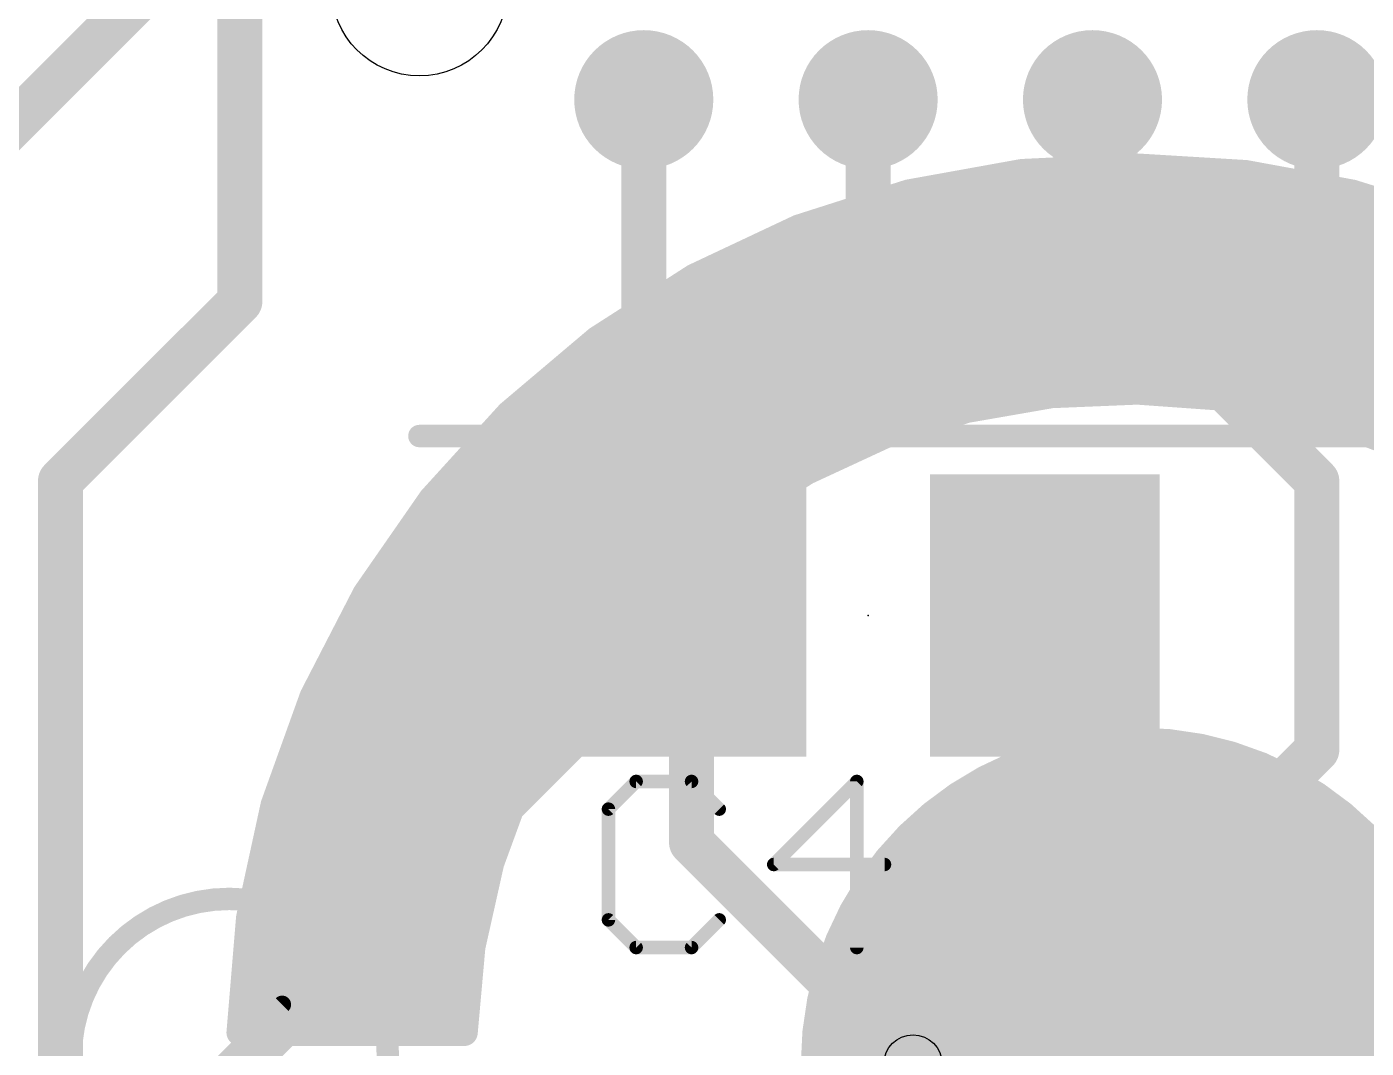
# Model space of a CAD drawing. Extents: x -0.14 to 1.59, y -0.14 to 1.59.
# Drawn here: x 0.1725 to 0.471, y 1.0335 to 1.2612 of the extents above; entities that cross this region are included whole.
import ezdxf

# ---------------------------------------------------------------- set-up
doc = ezdxf.new("R2010")
doc.units = 0
for name, color, linetype in [('1', 14, 'CONTINUOUS'), ('16', 174, 'CONTINUOUS'), ('17', 94, 'CONTINUOUS'), ('20', 178, 'CONTINUOUS'), ('21', 251, 'CONTINUOUS'), ('22', 251, 'CONTINUOUS'), ('23', 178, 'CONTINUOUS'), ('25', 251, 'CONTINUOUS'), ('44', 251, 'CONTINUOUS')]:
    doc.layers.add(name, color=color, linetype=linetype)

# ---------------------------------------------------------------- blocks, each defined once
blk = doc.blocks.new('RECT')
blk.add_solid([(-0.5, -0.5), (0.5, -0.5), (-0.5, 0.5), (0.5, 0.5)])
blk = doc.blocks.new('PIE')
at = {"const_width": 0.5}
blk.add_lwpolyline([(0, -0.25, 1), (0, 0.25, 1), (0, -0.25)], format="xyb", dxfattribs=at)
blk = doc.blocks.new('SQUAREP')
blk.add_solid([(-0.5, -0.5), (0.5, -0.5), (-0.5, 0.5), (0.5, 0.5)])

msp = doc.modelspace()

# ---------------------------------------------------------------- linework, layer by layer
at = {"layer": '1', "const_width": 0.01}
for points in [[(0.25, 1.32), (0.16, 1.23)], [(0.31, 1.245), (0.31, 1.18063)], [(0.36, 1.245), (0.36, 1.21)], [(0.46, 1.21), (0.46, 1.245)], [(0.36, 1.21), (0.38, 1.19)], [(0.48, 1.19), (0.46, 1.21)], [(0.38, 1.19), (0.43, 1.19)], [(0.43, 1.19), (0.46, 1.16)], [(0.31, 1.18063), (0.32063, 1.13)], [(0.46, 1.16), (0.46, 1.1)], [(0.137216, 0.946586), (0.32063, 1.13)], [(0.32063, 1.13), (0.32063, 1.07937)], [(0.39937, 1.13), (0.39937, 0.79063)], [(0.46, 1.1), (0.44, 1.08)], [(0.32063, 1.07937), (0.37, 1.03)], [(0.44, 1.08), (0.44, 0.8)]]:
    msp.add_lwpolyline(points, dxfattribs=at)
at = {"layer": '1', "const_width": 0.005}
for points in [[(0.3125, 1.245, 1), (0.3075, 1.245)], [(0.3625, 1.245, 1), (0.3575, 1.245)], [(0.4625, 1.245, 1), (0.4575, 1.245)], [(0.361768, 1.211768, 1), (0.358232, 1.208232)], [(0.461768, 1.211768, 1), (0.458232, 1.208232)], [(0.3575, 1.21, 1), (0.3625, 1.21)], [(0.4575, 1.21, 1), (0.4625, 1.21)], [(0.38, 1.1925, 1), (0.38, 1.1875)], [(0.378232, 1.188232, 1), (0.381768, 1.191768)], [(0.431768, 1.191768, 1), (0.428232, 1.188232)], [(0.43, 1.1875, 1), (0.43, 1.1925)], [(0.312447, 1.181144, 1), (0.307553, 1.180116)], [(0.3075, 1.18063, 1), (0.3125, 1.18063)], [(0.4625, 1.16, 1), (0.4575, 1.16)], [(0.458232, 1.158232, 1), (0.461768, 1.161768)], [(0.32313, 1.13, 1), (0.31813, 1.13)], [(0.322398, 1.128232, 1), (0.318862, 1.131768)], [(0.40187, 1.13, 1), (0.39687, 1.13)], [(0.318183, 1.129486, 1), (0.323077, 1.130514)], [(0.461768, 1.098232, 1), (0.458232, 1.101768)], [(0.4575, 1.1, 1), (0.4625, 1.1)], [(0.322398, 1.081138, 1), (0.318862, 1.077602)], [(0.4425, 1.08, 1), (0.4375, 1.08)], [(0.438232, 1.081768, 1), (0.441768, 1.078232)], [(0.31813, 1.07937, 1), (0.32313, 1.07937)], [(0.368232, 1.028232, 1), (0.371768, 1.031768)]]:
    msp.add_lwpolyline(points, format="xyb", dxfattribs=at)
at = {"layer": '16'}
for points, const_width in [([(0.22, 1.34), (0.22, 1.2)], 0.01), ([(0.53, 1.27), (0.46, 1.2)], 0.01), ([(0.394322, 1.228776), (0.42, 1.23)], 0.006), ([(0.394322, 1.228776), (0.42, 1.23)], 0.006), ([(0.42, 1.23), (0.444107, 1.228542)], 0.006), ([(0.42, 1.23), (0.42, 1.18)], 0.006), ([(0.42, 1.23), (0.444107, 1.228542)], 0.006), ([(0.42, 1.23), (0.42, 1.18)], 0.006), ([(0.369023, 1.22421), (0.394322, 1.228776)], 0.006), ([(0.369023, 1.22421), (0.394322, 1.228776)], 0.006), ([(0.384, 1.226913), (0.384, 1.176269)], 0.006), ([(0.384, 1.226913), (0.384, 1.176269)], 0.006), ([(0.39, 1.227996), (0.39, 1.177314)], 0.006), ([(0.39, 1.227996), (0.39, 1.177314)], 0.006), ([(0.396, 1.228856), (0.396, 1.178359)], 0.006), ([(0.396, 1.228856), (0.396, 1.178359)], 0.006), ([(0.402, 1.229142), (0.402, 1.179251)], 0.006), ([(0.402, 1.229142), (0.402, 1.179251)], 0.006), ([(0.408, 1.229428), (0.408, 1.179501)], 0.006), ([(0.408, 1.229428), (0.408, 1.179501)], 0.006), ([(0.414, 1.229714), (0.414, 1.17975)], 0.006), ([(0.414, 1.229714), (0.414, 1.17975)], 0.006), ([(0.426, 1.229637), (0.426, 1.179571)], 0.006), ([(0.426, 1.229637), (0.426, 1.179571)], 0.006), ([(0.432, 1.229274), (0.432, 1.179142)], 0.006), ([(0.432, 1.229274), (0.432, 1.179142)], 0.006), ([(0.438, 1.228911), (0.438, 1.178712)], 0.006), ([(0.438, 1.228911), (0.438, 1.178712)], 0.006), ([(0.444, 1.228548), (0.444, 1.177896)], 0.006), ([(0.444, 1.228548), (0.444, 1.177896)], 0.006), ([(0.444107, 1.228542), (0.467863, 1.224188)], 0.006), ([(0.444107, 1.228542), (0.467863, 1.224188)], 0.006), ([(0.45, 1.227462), (0.45, 1.176591)], 0.006), ([(0.45, 1.227462), (0.45, 1.176591)], 0.006), ([(0.344536, 1.216382), (0.369023, 1.22421)], 0.006), ([(0.344536, 1.216382), (0.369023, 1.22421)], 0.006), ([(0.372, 1.224747), (0.372, 1.172795)], 0.006), ([(0.372, 1.224747), (0.372, 1.172795)], 0.006), ([(0.378, 1.22583), (0.378, 1.174673)], 0.006), ([(0.378, 1.22583), (0.378, 1.174673)], 0.006), ([(0.456, 1.226362), (0.456, 1.175286)], 0.006), ([(0.456, 1.226362), (0.456, 1.175286)], 0.006), ([(0.462, 1.225263), (0.462, 1.17398)], 0.006), ([(0.462, 1.225263), (0.462, 1.17398)], 0.006), ([(0.467863, 1.224188), (0.490921, 1.217003)], 0.006), ([(0.467863, 1.224188), (0.490921, 1.217003)], 0.006), ([(0.468, 1.224146), (0.468, 1.171783)], 0.006), ([(0.468, 1.224146), (0.468, 1.171783)], 0.006), ([(0.36, 1.221326), (0.36, 1.168485)], 0.006), ([(0.36, 1.221326), (0.36, 1.168485)], 0.006), ([(0.366, 1.223244), (0.366, 1.170917)], 0.006), ([(0.366, 1.223244), (0.366, 1.170917)], 0.006), ([(0.474, 1.222276), (0.474, 1.169545)], 0.006), ([(0.474, 1.222276), (0.474, 1.169545)], 0.006), ([(0.354, 1.219407), (0.354, 1.165703)], 0.006), ([(0.354, 1.219407), (0.354, 1.165703)], 0.006), ([(0.321281, 1.205424), (0.344536, 1.216382)], 0.006), ([(0.321281, 1.205424), (0.344536, 1.216382)], 0.006), ([(0.342, 1.215187), (0.342, 1.159408)], 0.006), ([(0.342, 1.215187), (0.342, 1.159408)], 0.006), ([(0.348, 1.217489), (0.348, 1.16292)], 0.006), ([(0.348, 1.217489), (0.348, 1.16292)], 0.006), ([(0.336, 1.212359), (0.336, 1.155603)], 0.006), ([(0.336, 1.212359), (0.336, 1.155603)], 0.006), ([(0.33, 1.209532), (0.33, 1.151779)], 0.006), ([(0.33, 1.209532), (0.33, 1.151779)], 0.006), ([(0.324, 1.206705), (0.324, 1.146766)], 0.006), ([(0.324, 1.206705), (0.324, 1.146766)], 0.006), ([(0.299655, 1.191525), (0.321281, 1.205424)], 0.006), ([(0.299655, 1.191525), (0.321281, 1.205424)], 0.006), ([(0.318, 1.203315), (0.318, 1.141752)], 0.006), ([(0.318, 1.203315), (0.318, 1.141752)], 0.006), ([(0.22, 1.2), (0.18, 1.16)], 0.01), ([(0.46, 1.2), (0.5, 1.18)], 0.01), ([(0.312, 1.199459), (0.312, 1.135889)], 0.006), ([(0.312, 1.199459), (0.312, 1.135889)], 0.006), ([(0.306, 1.195602), (0.306, 1.129368)], 0.006), ([(0.306, 1.195602), (0.306, 1.129368)], 0.006), ([(0.280028, 1.174921), (0.299655, 1.191525)], 0.006), ([(0.280028, 1.174921), (0.299655, 1.191525)], 0.006), ([(0.3, 1.191746), (0.3, 1.122042)], 0.006), ([(0.3, 1.191746), (0.3, 1.122042)], 0.006), ([(0.294, 1.186741), (0.294, 1.11351)], 0.006), ([(0.294, 1.186741), (0.294, 1.11351)], 0.006), ([(0.288, 1.181665), (0.288, 1.103326)], 0.006), ([(0.288, 1.181665), (0.288, 1.103326)], 0.006), ([(0.400848, 1.179203), (0.381964, 1.175914)], 0.006), ([(0.400848, 1.179203), (0.381964, 1.175914)], 0.006), ([(0.42, 1.18), (0.400848, 1.179203)], 0.006), ([(0.42, 1.18), (0.400848, 1.179203)], 0.006), ([(0.441347, 1.178473), (0.42, 1.18)], 0.006), ([(0.441347, 1.178473), (0.42, 1.18)], 0.006), ([(0.282, 1.176589), (0.282, 1.091456)], 0.006), ([(0.282, 1.176589), (0.282, 1.091456)], 0.006), ([(0.46226, 1.173924), (0.441347, 1.178473)], 0.006), ([(0.46226, 1.173924), (0.441347, 1.178473)], 0.006), ([(0.262737, 1.155898), (0.280028, 1.174921)], 0.006), ([(0.262737, 1.155898), (0.280028, 1.174921)], 0.006), ([(0.381964, 1.175914), (0.36367, 1.170188)], 0.006), ([(0.381964, 1.175914), (0.36367, 1.170188)], 0.006), ([(0.482312, 1.166445), (0.46226, 1.173924)], 0.006), ([(0.482312, 1.166445), (0.46226, 1.173924)], 0.006), ([(0.276, 1.17049), (0.276, 1.075077)], 0.006), ([(0.276, 1.17049), (0.276, 1.075077)], 0.006), ([(0.36367, 1.170188), (0.346281, 1.162123)], 0.006), ([(0.36367, 1.170188), (0.346281, 1.162123)], 0.006), ([(0.18, 1.16), (0.18, 0.92)], 0.01), ([(0.27, 1.163889), (0.27, 1.037)], 0.006), ([(0.27, 1.163889), (0.27, 1.037)], 0.006), ([(0.346281, 1.162123), (0.330093, 1.151857)], 0.006), ([(0.346281, 1.162123), (0.330093, 1.151857)], 0.006), ([(0.248076, 1.134781), (0.262737, 1.155898)], 0.006), ([(0.248076, 1.134781), (0.262737, 1.155898)], 0.006), ([(0.264, 1.157288), (0.264, 1.037)], 0.006), ([(0.264, 1.157288), (0.264, 1.037)], 0.006), ([(0.330093, 1.151857), (0.315384, 1.139566)], 0.006), ([(0.330093, 1.151857), (0.315384, 1.139566)], 0.006), ([(0.258, 1.149076), (0.258, 1.037)], 0.006), ([(0.258, 1.149076), (0.258, 1.037)], 0.006), ([(0.252, 1.140433), (0.252, 1.037)], 0.006), ([(0.252, 1.140433), (0.252, 1.037)], 0.006), ([(0.315384, 1.139566), (0.302404, 1.12546)], 0.006), ([(0.315384, 1.139566), (0.302404, 1.12546)], 0.006), ([(0.236297, 1.111931), (0.248076, 1.134781)], 0.006), ([(0.236297, 1.111931), (0.248076, 1.134781)], 0.006), ([(0.246, 1.130754), (0.246, 1.037)], 0.006), ([(0.246, 1.130754), (0.246, 1.037)], 0.006), ([(0.302404, 1.12546), (0.291377, 1.109781)], 0.006), ([(0.302404, 1.12546), (0.291377, 1.109781)], 0.006), ([(0.24, 1.119114), (0.24, 1.037)], 0.006), ([(0.24, 1.119114), (0.24, 1.037)], 0.006), ([(0.227602, 1.087739), (0.236297, 1.111931)], 0.006), ([(0.227602, 1.087739), (0.236297, 1.111931)], 0.006), ([(0.291377, 1.109781), (0.282491, 1.092797)], 0.006), ([(0.291377, 1.109781), (0.282491, 1.092797)], 0.006), ([(0.234, 1.10554), (0.234, 1.037)], 0.006), ([(0.234, 1.10554), (0.234, 1.037)], 0.006), ([(0.282491, 1.092797), (0.275898, 1.074798)], 0.006), ([(0.282491, 1.092797), (0.275898, 1.074798)], 0.006), ([(0.222138, 1.062618), (0.227602, 1.087739)], 0.006), ([(0.222138, 1.062618), (0.227602, 1.087739)], 0.006), ([(0.228, 1.088847), (0.228, 1.037)], 0.006), ([(0.228, 1.088847), (0.228, 1.037)], 0.006), ([(0.275898, 1.074798), (0.27171, 1.056092)], 0.006), ([(0.275898, 1.074798), (0.27171, 1.056092)], 0.006), ([(0.22, 1.037), (0.222138, 1.062618)], 0.006), ([(0.22, 1.037), (0.222138, 1.062618)], 0.006), ([(0.222, 1.060966), (0.222, 1.037)], 0.006), ([(0.222, 1.060966), (0.222, 1.037)], 0.006), ([(0.27171, 1.056092), (0.27, 1.037)], 0.006), ([(0.27171, 1.056092), (0.27, 1.037)], 0.006), ([(0.44, 1.05), (0.42, 1.03)], 0.01), ([(0.51, 1.05), (0.44, 1.05)], 0.01), ([(0.27, 1.037), (0.22, 1.037)], 0.006), ([(0.27, 1.037), (0.22, 1.037)], 0.006), ([(0.42, 1.03), (0.37, 1.03)], 0.01), ([(0.42, 1.03), (0.43, 1.03)], 0.01)]:
    msp.add_lwpolyline(points, dxfattribs=dict(at, const_width=const_width))
for points, const_width in [([(0.420091, 1.231497, 1), (0.419909, 1.228503)], 0.003), ([(0.4215, 1.23, 1), (0.4185, 1.23)], 0.003), ([(0.420091, 1.231497, 1), (0.419909, 1.228503)], 0.003), ([(0.4215, 1.23, 1), (0.4185, 1.23)], 0.003), ([(0.420071, 1.228502, 1), (0.419929, 1.231498)], 0.003), ([(0.420071, 1.228502, 1), (0.419929, 1.231498)], 0.003), ([(0.3855, 1.226913, 1), (0.3825, 1.226913)], 0.003), ([(0.3855, 1.226913, 1), (0.3825, 1.226913)], 0.003), ([(0.3915, 1.227996, 1), (0.3885, 1.227996)], 0.003), ([(0.3915, 1.227996, 1), (0.3885, 1.227996)], 0.003), ([(0.39425, 1.230274, 1), (0.394393, 1.227277)], 0.003), ([(0.39425, 1.230274, 1), (0.394393, 1.227277)], 0.003), ([(0.394588, 1.2273, 1), (0.394055, 1.230252)], 0.003), ([(0.394588, 1.2273, 1), (0.394055, 1.230252)], 0.003), ([(0.3975, 1.228856, 1), (0.3945, 1.228856)], 0.003), ([(0.3975, 1.228856, 1), (0.3945, 1.228856)], 0.003), ([(0.4035, 1.229142, 1), (0.4005, 1.229142)], 0.003), ([(0.4035, 1.229142, 1), (0.4005, 1.229142)], 0.003), ([(0.4095, 1.229428, 1), (0.4065, 1.229428)], 0.003), ([(0.4095, 1.229428, 1), (0.4065, 1.229428)], 0.003), ([(0.4155, 1.229714, 1), (0.4125, 1.229714)], 0.003), ([(0.4155, 1.229714, 1), (0.4125, 1.229714)], 0.003), ([(0.4275, 1.229637, 1), (0.4245, 1.229637)], 0.003), ([(0.4275, 1.229637, 1), (0.4245, 1.229637)], 0.003), ([(0.4335, 1.229274, 1), (0.4305, 1.229274)], 0.003), ([(0.4335, 1.229274, 1), (0.4305, 1.229274)], 0.003), ([(0.4395, 1.228911, 1), (0.4365, 1.228911)], 0.003), ([(0.4395, 1.228911, 1), (0.4365, 1.228911)], 0.003), ([(0.4455, 1.228548, 1), (0.4425, 1.228548)], 0.003), ([(0.4455, 1.228548, 1), (0.4425, 1.228548)], 0.003), ([(0.444378, 1.230017, 1), (0.443837, 1.227066)], 0.003), ([(0.444378, 1.230017, 1), (0.443837, 1.227066)], 0.003), ([(0.444017, 1.227045, 1), (0.444198, 1.230039)], 0.003), ([(0.444017, 1.227045, 1), (0.444198, 1.230039)], 0.003), ([(0.4515, 1.227462, 1), (0.4485, 1.227462)], 0.003), ([(0.4515, 1.227462, 1), (0.4485, 1.227462)], 0.003), ([(0.368756, 1.225686, 1), (0.369289, 1.222734)], 0.003), ([(0.368756, 1.225686, 1), (0.369289, 1.222734)], 0.003), ([(0.36948, 1.222782, 1), (0.368566, 1.225639)], 0.003), ([(0.36948, 1.222782, 1), (0.368566, 1.225639)], 0.003), ([(0.3735, 1.224747, 1), (0.3705, 1.224747)], 0.003), ([(0.3735, 1.224747, 1), (0.3705, 1.224747)], 0.003), ([(0.3795, 1.22583, 1), (0.3765, 1.22583)], 0.003), ([(0.3795, 1.22583, 1), (0.3765, 1.22583)], 0.003), ([(0.4575, 1.226362, 1), (0.4545, 1.226362)], 0.003), ([(0.4575, 1.226362, 1), (0.4545, 1.226362)], 0.003), ([(0.4635, 1.225263, 1), (0.4605, 1.225263)], 0.003), ([(0.4635, 1.225263, 1), (0.4605, 1.225263)], 0.003), ([(0.468309, 1.22562, 1), (0.467417, 1.222756)], 0.003), ([(0.468309, 1.22562, 1), (0.467417, 1.222756)], 0.003), ([(0.4695, 1.224146, 1), (0.4665, 1.224146)], 0.003), ([(0.4695, 1.224146, 1), (0.4665, 1.224146)], 0.003), ([(0.467593, 1.222713, 1), (0.468134, 1.225664)], 0.003), ([(0.467593, 1.222713, 1), (0.468134, 1.225664)], 0.003), ([(0.3615, 1.221326, 1), (0.3585, 1.221326)], 0.003), ([(0.3615, 1.221326, 1), (0.3585, 1.221326)], 0.003), ([(0.3675, 1.223244, 1), (0.3645, 1.223244)], 0.003), ([(0.3675, 1.223244, 1), (0.3645, 1.223244)], 0.003), ([(0.4755, 1.222276, 1), (0.4725, 1.222276)], 0.003), ([(0.4755, 1.222276, 1), (0.4725, 1.222276)], 0.003), ([(0.3555, 1.219407, 1), (0.3525, 1.219407)], 0.003), ([(0.3555, 1.219407, 1), (0.3525, 1.219407)], 0.003), ([(0.3435, 1.215187, 1), (0.3405, 1.215187)], 0.003), ([(0.3435, 1.215187, 1), (0.3405, 1.215187)], 0.003), ([(0.34408, 1.217811, 1), (0.344993, 1.214953)], 0.003), ([(0.34408, 1.217811, 1), (0.344993, 1.214953)], 0.003), ([(0.345176, 1.215025, 1), (0.343897, 1.217739)], 0.003), ([(0.345176, 1.215025, 1), (0.343897, 1.217739)], 0.003), ([(0.3495, 1.217489, 1), (0.3465, 1.217489)], 0.003), ([(0.3495, 1.217489, 1), (0.3465, 1.217489)], 0.003), ([(0.3375, 1.212359, 1), (0.3345, 1.212359)], 0.003), ([(0.3375, 1.212359, 1), (0.3345, 1.212359)], 0.003), ([(0.3315, 1.209532, 1), (0.3285, 1.209532)], 0.003), ([(0.3315, 1.209532, 1), (0.3285, 1.209532)], 0.003), ([(0.3255, 1.206705, 1), (0.3225, 1.206705)], 0.003), ([(0.3255, 1.206705, 1), (0.3225, 1.206705)], 0.003), ([(0.3195, 1.203315, 1), (0.3165, 1.203315)], 0.003), ([(0.3195, 1.203315, 1), (0.3165, 1.203315)], 0.003), ([(0.320642, 1.206781, 1), (0.321921, 1.204067)], 0.003), ([(0.320642, 1.206781, 1), (0.321921, 1.204067)], 0.003), ([(0.322092, 1.204162, 1), (0.32047, 1.206686)], 0.003), ([(0.322092, 1.204162, 1), (0.32047, 1.206686)], 0.003), ([(0.221768, 1.198232, 1), (0.218232, 1.201768)], 0.005), ([(0.461118, 1.202236, 1), (0.458882, 1.197764)], 0.005), ([(0.458232, 1.201768, 1), (0.461768, 1.198232)], 0.005), ([(0.2175, 1.2, 1), (0.2225, 1.2)], 0.005), ([(0.3135, 1.199459, 1), (0.3105, 1.199459)], 0.003), ([(0.3135, 1.199459, 1), (0.3105, 1.199459)], 0.003), ([(0.3075, 1.195602, 1), (0.3045, 1.195602)], 0.003), ([(0.3075, 1.195602, 1), (0.3045, 1.195602)], 0.003), ([(0.298844, 1.192786, 1), (0.300466, 1.190263)], 0.003), ([(0.298844, 1.192786, 1), (0.300466, 1.190263)], 0.003), ([(0.3015, 1.191746, 1), (0.2985, 1.191746)], 0.003), ([(0.3015, 1.191746, 1), (0.2985, 1.191746)], 0.003), ([(0.300624, 1.190379, 1), (0.298686, 1.19267)], 0.003), ([(0.300624, 1.190379, 1), (0.298686, 1.19267)], 0.003), ([(0.2955, 1.186741, 1), (0.2925, 1.186741)], 0.003), ([(0.2955, 1.186741, 1), (0.2925, 1.186741)], 0.003), ([(0.2895, 1.181665, 1), (0.2865, 1.181665)], 0.003), ([(0.2895, 1.181665, 1), (0.2865, 1.181665)], 0.003), ([(0.400786, 1.180702, 1), (0.40091, 1.177705)], 0.003), ([(0.400786, 1.180702, 1), (0.40091, 1.177705)], 0.003), ([(0.401105, 1.177726, 1), (0.400591, 1.180681)], 0.003), ([(0.401105, 1.177726, 1), (0.400591, 1.180681)], 0.003), ([(0.420107, 1.181496, 1), (0.419893, 1.178504)], 0.003), ([(0.420107, 1.181496, 1), (0.419893, 1.178504)], 0.003), ([(0.420062, 1.178501, 1), (0.419938, 1.181499)], 0.003), ([(0.420062, 1.178501, 1), (0.419938, 1.181499)], 0.003), ([(0.2835, 1.176589, 1), (0.2805, 1.176589)], 0.003), ([(0.2835, 1.176589, 1), (0.2805, 1.176589)], 0.003), ([(0.3945, 1.178359, 1), (0.3975, 1.178359)], 0.003), ([(0.3945, 1.178359, 1), (0.3975, 1.178359)], 0.003), ([(0.4005, 1.179251, 1), (0.4035, 1.179251)], 0.003), ([(0.4005, 1.179251, 1), (0.4035, 1.179251)], 0.003), ([(0.4065, 1.179501, 1), (0.4095, 1.179501)], 0.003), ([(0.4065, 1.179501, 1), (0.4095, 1.179501)], 0.003), ([(0.4125, 1.17975, 1), (0.4155, 1.17975)], 0.003), ([(0.4125, 1.17975, 1), (0.4155, 1.17975)], 0.003), ([(0.4185, 1.18, 1), (0.4215, 1.18)], 0.003), ([(0.4185, 1.18, 1), (0.4215, 1.18)], 0.003), ([(0.4245, 1.179571, 1), (0.4275, 1.179571)], 0.003), ([(0.4245, 1.179571, 1), (0.4275, 1.179571)], 0.003), ([(0.4305, 1.179142, 1), (0.4335, 1.179142)], 0.003), ([(0.4305, 1.179142, 1), (0.4335, 1.179142)], 0.003), ([(0.4365, 1.178712, 1), (0.4395, 1.178712)], 0.003), ([(0.4365, 1.178712, 1), (0.4395, 1.178712)], 0.003), ([(0.441666, 1.179939, 1), (0.441028, 1.177007)], 0.003), ([(0.441666, 1.179939, 1), (0.441028, 1.177007)], 0.003), ([(0.44124, 1.176977, 1), (0.441454, 1.179969)], 0.003), ([(0.44124, 1.176977, 1), (0.441454, 1.179969)], 0.003), ([(0.4425, 1.177896, 1), (0.4455, 1.177896)], 0.003), ([(0.4425, 1.177896, 1), (0.4455, 1.177896)], 0.003), ([(0.27906, 1.176067, 1), (0.280997, 1.173776)], 0.003), ([(0.27906, 1.176067, 1), (0.280997, 1.173776)], 0.003), ([(0.281138, 1.173912, 1), (0.278918, 1.17593)], 0.003), ([(0.281138, 1.173912, 1), (0.278918, 1.17593)], 0.003), ([(0.3765, 1.174673, 1), (0.3795, 1.174673)], 0.003), ([(0.3765, 1.174673, 1), (0.3795, 1.174673)], 0.003), ([(0.381706, 1.177392, 1), (0.382221, 1.174436)], 0.003), ([(0.381706, 1.177392, 1), (0.382221, 1.174436)], 0.003), ([(0.382412, 1.174482, 1), (0.381516, 1.177346)], 0.003), ([(0.382412, 1.174482, 1), (0.381516, 1.177346)], 0.003), ([(0.3825, 1.176269, 1), (0.3855, 1.176269)], 0.003), ([(0.3825, 1.176269, 1), (0.3855, 1.176269)], 0.003), ([(0.3885, 1.177314, 1), (0.3915, 1.177314)], 0.003), ([(0.3885, 1.177314, 1), (0.3915, 1.177314)], 0.003), ([(0.4485, 1.176591, 1), (0.4515, 1.176591)], 0.003), ([(0.4485, 1.176591, 1), (0.4515, 1.176591)], 0.003), ([(0.4545, 1.175286, 1), (0.4575, 1.175286)], 0.003), ([(0.4545, 1.175286, 1), (0.4575, 1.175286)], 0.003), ([(0.462784, 1.175329, 1), (0.461736, 1.172519)], 0.003), ([(0.462784, 1.175329, 1), (0.461736, 1.172519)], 0.003), ([(0.461941, 1.172458, 1), (0.462579, 1.17539)], 0.003), ([(0.461941, 1.172458, 1), (0.462579, 1.17539)], 0.003), ([(0.2775, 1.17049, 1), (0.2745, 1.17049)], 0.003), ([(0.2775, 1.17049, 1), (0.2745, 1.17049)], 0.003), ([(0.363222, 1.171619, 1), (0.364118, 1.168756)], 0.003), ([(0.363222, 1.171619, 1), (0.364118, 1.168756)], 0.003), ([(0.364302, 1.168827, 1), (0.363039, 1.171549)], 0.003), ([(0.364302, 1.168827, 1), (0.363039, 1.171549)], 0.003), ([(0.3705, 1.172795, 1), (0.3735, 1.172795)], 0.003), ([(0.3705, 1.172795, 1), (0.3735, 1.172795)], 0.003), ([(0.4605, 1.17398, 1), (0.4635, 1.17398)], 0.003), ([(0.4605, 1.17398, 1), (0.4635, 1.17398)], 0.003), ([(0.4665, 1.171783, 1), (0.4695, 1.171783)], 0.003), ([(0.4665, 1.171783, 1), (0.4695, 1.171783)], 0.003), ([(0.3645, 1.170917, 1), (0.3675, 1.170917)], 0.003), ([(0.3645, 1.170917, 1), (0.3675, 1.170917)], 0.003), ([(0.4725, 1.169545, 1), (0.4755, 1.169545)], 0.003), ([(0.4725, 1.169545, 1), (0.4755, 1.169545)], 0.003), ([(0.3525, 1.165703, 1), (0.3555, 1.165703)], 0.003), ([(0.3525, 1.165703, 1), (0.3555, 1.165703)], 0.003), ([(0.3585, 1.168485, 1), (0.3615, 1.168485)], 0.003), ([(0.3585, 1.168485, 1), (0.3615, 1.168485)], 0.003), ([(0.1825, 1.16, 1), (0.1775, 1.16)], 0.005), ([(0.178232, 1.161768, 1), (0.181768, 1.158232)], 0.005), ([(0.2715, 1.163889, 1), (0.2685, 1.163889)], 0.003), ([(0.2715, 1.163889, 1), (0.2685, 1.163889)], 0.003), ([(0.34565, 1.163483, 1), (0.346912, 1.160762)], 0.003), ([(0.34565, 1.163483, 1), (0.346912, 1.160762)], 0.003), ([(0.347084, 1.160856, 1), (0.345478, 1.163389)], 0.003), ([(0.347084, 1.160856, 1), (0.345478, 1.163389)], 0.003), ([(0.3465, 1.16292, 1), (0.3495, 1.16292)], 0.003), ([(0.3465, 1.16292, 1), (0.3495, 1.16292)], 0.003), ([(0.261627, 1.156907, 1), (0.263847, 1.154889)], 0.003), ([(0.261627, 1.156907, 1), (0.263847, 1.154889)], 0.003), ([(0.263969, 1.155043, 1), (0.261505, 1.156754)], 0.003), ([(0.263969, 1.155043, 1), (0.261505, 1.156754)], 0.003), ([(0.2655, 1.157288, 1), (0.2625, 1.157288)], 0.003), ([(0.2655, 1.157288, 1), (0.2625, 1.157288)], 0.003), ([(0.3405, 1.159408, 1), (0.3435, 1.159408)], 0.003), ([(0.3405, 1.159408, 1), (0.3435, 1.159408)], 0.003), ([(0.3345, 1.155603, 1), (0.3375, 1.155603)], 0.003), ([(0.3345, 1.155603, 1), (0.3375, 1.155603)], 0.003), ([(0.3285, 1.151779, 1), (0.3315, 1.151779)], 0.003), ([(0.3285, 1.151779, 1), (0.3315, 1.151779)], 0.003), ([(0.32929, 1.153124, 1), (0.330896, 1.15059)], 0.003), ([(0.32929, 1.153124, 1), (0.330896, 1.15059)], 0.003), ([(0.331055, 1.150706, 1), (0.329131, 1.153008)], 0.003), ([(0.331055, 1.150706, 1), (0.329131, 1.153008)], 0.003), ([(0.2595, 1.149076, 1), (0.2565, 1.149076)], 0.003), ([(0.2595, 1.149076, 1), (0.2565, 1.149076)], 0.003), ([(0.3225, 1.146766, 1), (0.3255, 1.146766)], 0.003), ([(0.3225, 1.146766, 1), (0.3255, 1.146766)], 0.003), ([(0.2535, 1.140433, 1), (0.2505, 1.140433)], 0.003), ([(0.2535, 1.140433, 1), (0.2505, 1.140433)], 0.003), ([(0.314422, 1.140717, 1), (0.316346, 1.138415)], 0.003), ([(0.314422, 1.140717, 1), (0.316346, 1.138415)], 0.003), ([(0.316488, 1.13855, 1), (0.31428, 1.140582)], 0.003), ([(0.316488, 1.13855, 1), (0.31428, 1.140582)], 0.003), ([(0.3165, 1.141752, 1), (0.3195, 1.141752)], 0.003), ([(0.3165, 1.141752, 1), (0.3195, 1.141752)], 0.003), ([(0.249409, 1.134094, 1), (0.246743, 1.135468)], 0.003), ([(0.249409, 1.134094, 1), (0.246743, 1.135468)], 0.003), ([(0.3105, 1.135889, 1), (0.3135, 1.135889)], 0.003), ([(0.3105, 1.135889, 1), (0.3135, 1.135889)], 0.003), ([(0.246844, 1.135637, 1), (0.249308, 1.133926)], 0.003), ([(0.246844, 1.135637, 1), (0.249308, 1.133926)], 0.003), ([(0.2475, 1.130754, 1), (0.2445, 1.130754)], 0.003), ([(0.2475, 1.130754, 1), (0.2445, 1.130754)], 0.003), ([(0.303631, 1.124597, 1), (0.301177, 1.126323)], 0.003), ([(0.303631, 1.124597, 1), (0.301177, 1.126323)], 0.003), ([(0.3045, 1.129368, 1), (0.3075, 1.129368)], 0.003), ([(0.3045, 1.129368, 1), (0.3075, 1.129368)], 0.003), ([(0.301301, 1.126476, 1), (0.303508, 1.124445)], 0.003), ([(0.301301, 1.126476, 1), (0.303508, 1.124445)], 0.003), ([(0.2985, 1.122042, 1), (0.3015, 1.122042)], 0.003), ([(0.2985, 1.122042, 1), (0.3015, 1.122042)], 0.003), ([(0.2415, 1.119114, 1), (0.2385, 1.119114)], 0.003), ([(0.2415, 1.119114, 1), (0.2385, 1.119114)], 0.003), ([(0.234964, 1.112618, 1), (0.23763, 1.111244)], 0.003), ([(0.234964, 1.112618, 1), (0.23763, 1.111244)], 0.003), ([(0.237709, 1.111423, 1), (0.234886, 1.112438)], 0.003), ([(0.237709, 1.111423, 1), (0.234886, 1.112438)], 0.003), ([(0.2925, 1.11351, 1), (0.2955, 1.11351)], 0.003), ([(0.2925, 1.11351, 1), (0.2955, 1.11351)], 0.003), ([(0.29015, 1.110644, 1), (0.292604, 1.108918)], 0.003), ([(0.29015, 1.110644, 1), (0.292604, 1.108918)], 0.003), ([(0.292706, 1.109086, 1), (0.290048, 1.110477)], 0.003), ([(0.292706, 1.109086, 1), (0.290048, 1.110477)], 0.003), ([(0.2355, 1.10554, 1), (0.2325, 1.10554)], 0.003), ([(0.2355, 1.10554, 1), (0.2325, 1.10554)], 0.003), ([(0.2865, 1.103326, 1), (0.2895, 1.103326)], 0.003), ([(0.2865, 1.103326, 1), (0.2895, 1.103326)], 0.003), ([(0.283899, 1.092281, 1), (0.281083, 1.093313)], 0.003), ([(0.283899, 1.092281, 1), (0.281083, 1.093313)], 0.003), ([(0.2805, 1.091456, 1), (0.2835, 1.091456)], 0.003), ([(0.2805, 1.091456, 1), (0.2835, 1.091456)], 0.003), ([(0.281162, 1.093492, 1), (0.28382, 1.092101)], 0.003), ([(0.281162, 1.093492, 1), (0.28382, 1.092101)], 0.003), ([(0.22619, 1.088246, 1), (0.229013, 1.087231)], 0.003), ([(0.22619, 1.088246, 1), (0.229013, 1.087231)], 0.003), ([(0.229067, 1.08742, 1), (0.226136, 1.088057)], 0.003), ([(0.229067, 1.08742, 1), (0.226136, 1.088057)], 0.003), ([(0.2295, 1.088847, 1), (0.2265, 1.088847)], 0.003), ([(0.2295, 1.088847, 1), (0.2265, 1.088847)], 0.003), ([(0.277362, 1.07447, 1), (0.274434, 1.075125)], 0.003), ([(0.277362, 1.07447, 1), (0.274434, 1.075125)], 0.003), ([(0.274489, 1.075314, 1), (0.277306, 1.074282)], 0.003), ([(0.274489, 1.075314, 1), (0.277306, 1.074282)], 0.003), ([(0.2745, 1.075077, 1), (0.2775, 1.075077)], 0.003), ([(0.2745, 1.075077, 1), (0.2775, 1.075077)], 0.003), ([(0.2235, 1.060966, 1), (0.2205, 1.060966)], 0.003), ([(0.2235, 1.060966, 1), (0.2205, 1.060966)], 0.003), ([(0.220672, 1.062937, 1), (0.223604, 1.0623)], 0.003), ([(0.220672, 1.062937, 1), (0.223604, 1.0623)], 0.003), ([(0.223633, 1.062494, 1), (0.220643, 1.062743)], 0.003), ([(0.223633, 1.062494, 1), (0.220643, 1.062743)], 0.003), ([(0.270246, 1.05642, 1), (0.273174, 1.055764)], 0.003), ([(0.270246, 1.05642, 1), (0.273174, 1.055764)], 0.003), ([(0.273204, 1.055958, 1), (0.270216, 1.056226)], 0.003), ([(0.273204, 1.055958, 1), (0.270216, 1.056226)], 0.003), ([(0.44, 1.0525, 1), (0.44, 1.0475)], 0.005), ([(0.441768, 1.048232, 1), (0.438232, 1.051768)], 0.005), ([(0.22, 1.0385, 1), (0.22, 1.0355)], 0.003), ([(0.22, 1.0385, 1), (0.22, 1.0355)], 0.003), ([(0.27, 1.0355, 1), (0.27, 1.0385)], 0.003), ([(0.27, 1.0355, 1), (0.27, 1.0385)], 0.003), ([(0.218505, 1.037125, 1), (0.221495, 1.036875)], 0.003), ([(0.218505, 1.037125, 1), (0.221495, 1.036875)], 0.003), ([(0.2205, 1.037, 1), (0.2235, 1.037)], 0.003), ([(0.2205, 1.037, 1), (0.2235, 1.037)], 0.003), ([(0.2265, 1.037, 1), (0.2295, 1.037)], 0.003), ([(0.2265, 1.037, 1), (0.2295, 1.037)], 0.003), ([(0.2325, 1.037, 1), (0.2355, 1.037)], 0.003), ([(0.2325, 1.037, 1), (0.2355, 1.037)], 0.003), ([(0.2385, 1.037, 1), (0.2415, 1.037)], 0.003), ([(0.2385, 1.037, 1), (0.2415, 1.037)], 0.003), ([(0.2445, 1.037, 1), (0.2475, 1.037)], 0.003), ([(0.2445, 1.037, 1), (0.2475, 1.037)], 0.003), ([(0.2505, 1.037, 1), (0.2535, 1.037)], 0.003), ([(0.2505, 1.037, 1), (0.2535, 1.037)], 0.003), ([(0.2565, 1.037, 1), (0.2595, 1.037)], 0.003), ([(0.2565, 1.037, 1), (0.2595, 1.037)], 0.003), ([(0.2625, 1.037, 1), (0.2655, 1.037)], 0.003), ([(0.2625, 1.037, 1), (0.2655, 1.037)], 0.003), ([(0.268506, 1.037134, 1), (0.271494, 1.036866)], 0.003), ([(0.268506, 1.037134, 1), (0.271494, 1.036866)], 0.003), ([(0.2685, 1.037, 1), (0.2715, 1.037)], 0.003), ([(0.2685, 1.037, 1), (0.2715, 1.037)], 0.003), ([(0.37, 1.0325, 1), (0.37, 1.0275)], 0.005), ([(0.42, 1.0325, 1), (0.42, 1.0275)], 0.005), ([(0.418232, 1.031768, 1), (0.421768, 1.028232)], 0.005), ([(0.42, 1.0275, 1), (0.42, 1.0325)], 0.005), ([(0.43, 1.0275, 1), (0.43, 1.0325)], 0.005)]:
    msp.add_lwpolyline(points, format="xyb", dxfattribs=dict(at, const_width=const_width))
at = {"layer": '20', "const_width": 0.016}
msp.add_lwpolyline([(0.2, 1.45, 0.414214), (0, 1.25)], format="xyb", dxfattribs=at)
at = {"layer": '20'}
msp.add_circle((0.26, 1.27), 0.019685, dxfattribs=at)
at = {"layer": '21'}
for points, const_width in [([(0.26, 1.17), (0.56, 1.17)], 0.005), ([(0.207695, 1.021525), (0.229398, 1.043229)], 0.004)]:
    msp.add_lwpolyline(points, dxfattribs=dict(at, const_width=const_width))
for points, const_width in [([(0.26, 1.17125, 1), (0.26, 1.16875)], 0.0025), ([(0.217636, 0.996084, 1), (0.217636, 1.066794, 1), (0.217636, 0.996084)], 0.005), ([(0.230105, 1.042521, 1), (0.228691, 1.043936)], 0.002)]:
    msp.add_lwpolyline(points, format="xyb", dxfattribs=dict(at, const_width=const_width))
at = {"layer": '22', "const_width": 0.005}
msp.add_lwpolyline([(0.240711, 1.33, 0.414214), (0.12, 1.209289)], format="xyb", dxfattribs=at)
at = {"layer": '23'}
msp.add_point((0.36, 1.13), dxfattribs=at)
at = {"layer": '25', "const_width": 0.003}
for points in [[(0.308302, 1.09298), (0.30213, 1.086808)], [(0.320646, 1.09298), (0.308302, 1.09298)], [(0.326818, 1.086808), (0.320646, 1.09298)], [(0.357477, 1.09298), (0.338961, 1.074465)], [(0.357477, 1.055949), (0.357477, 1.09298)], [(0.30213, 1.086808), (0.30213, 1.062121)], [(0.338961, 1.074465), (0.363649, 1.074465)], [(0.30213, 1.062121), (0.308302, 1.055949)], [(0.320646, 1.055949), (0.326818, 1.062121)], [(0.308302, 1.055949), (0.320646, 1.055949)]]:
    msp.add_lwpolyline(points, dxfattribs=at)
at = {"layer": '25', "const_width": 0.0015}
for points in [[(0.308302, 1.09373, 1), (0.308302, 1.09223)], [(0.308832, 1.09245, 1), (0.307771, 1.093511)], [(0.321176, 1.093511, 1), (0.320115, 1.09245)], [(0.320646, 1.09223, 1), (0.320646, 1.09373)], [(0.358227, 1.09298, 1), (0.356727, 1.09298)], [(0.358007, 1.09245, 1), (0.356947, 1.093511)], [(0.30288, 1.086808, 1), (0.30138, 1.086808)], [(0.3016, 1.087339, 1), (0.30266, 1.086278)], [(0.326287, 1.086278, 1), (0.327348, 1.087339)], [(0.338961, 1.075215, 1), (0.338961, 1.073715)], [(0.338431, 1.074995, 1), (0.339492, 1.073934)], [(0.363649, 1.073715, 1), (0.363649, 1.075215)], [(0.30266, 1.062651, 1), (0.3016, 1.06159)], [(0.30138, 1.062121, 1), (0.30288, 1.062121)], [(0.327348, 1.06159, 1), (0.326287, 1.062651)], [(0.308302, 1.056699, 1), (0.308302, 1.055199)], [(0.307771, 1.055418, 1), (0.308832, 1.056479)], [(0.320115, 1.056479, 1), (0.321176, 1.055418)], [(0.320646, 1.055199, 1), (0.320646, 1.056699)], [(0.356727, 1.055949, 1), (0.358227, 1.055949)]]:
    msp.add_lwpolyline(points, format="xyb", dxfattribs=at)
at = {"layer": '44'}
msp.add_circle((0.37, 1.03), 0.0065, dxfattribs=at)

# ---------------------------------------------------------------- block references
at = {"layer": '1', "xscale": 0.031, "yscale": 0.031}
for p in [(0.31, 1.245), (0.36, 1.245), (0.41, 1.245), (0.46, 1.245)]:
    msp.add_blockref('PIE', p, dxfattribs=at)
at = {"layer": '1'}
for p, xscale, yscale, rotation in [((0.32063, 1.13), 0.051181, 0.062992, 180), ((0.39937, 1.13), 0.051181, 0.062992, 180), ((0.132784, 0.946586), 0.17, 0.13, 225)]:
    msp.add_blockref('RECT', p, dxfattribs=dict(at, xscale=xscale, yscale=yscale, rotation=rotation))
at = {"layer": '16', "xscale": 0.15, "yscale": 0.15}
msp.add_blockref('PIE', (0.42, 1.03), dxfattribs=at)
at = {"layer": '17', "xscale": 0.033, "yscale": 0.033, "rotation": 270}
msp.add_blockref('SQUAREP', (0.37, 1.03), dxfattribs=at)
msp.add_blockref('SQUAREP', (0.37, 1.03), dxfattribs=at)

doc.saveas('drawing.dxf')
